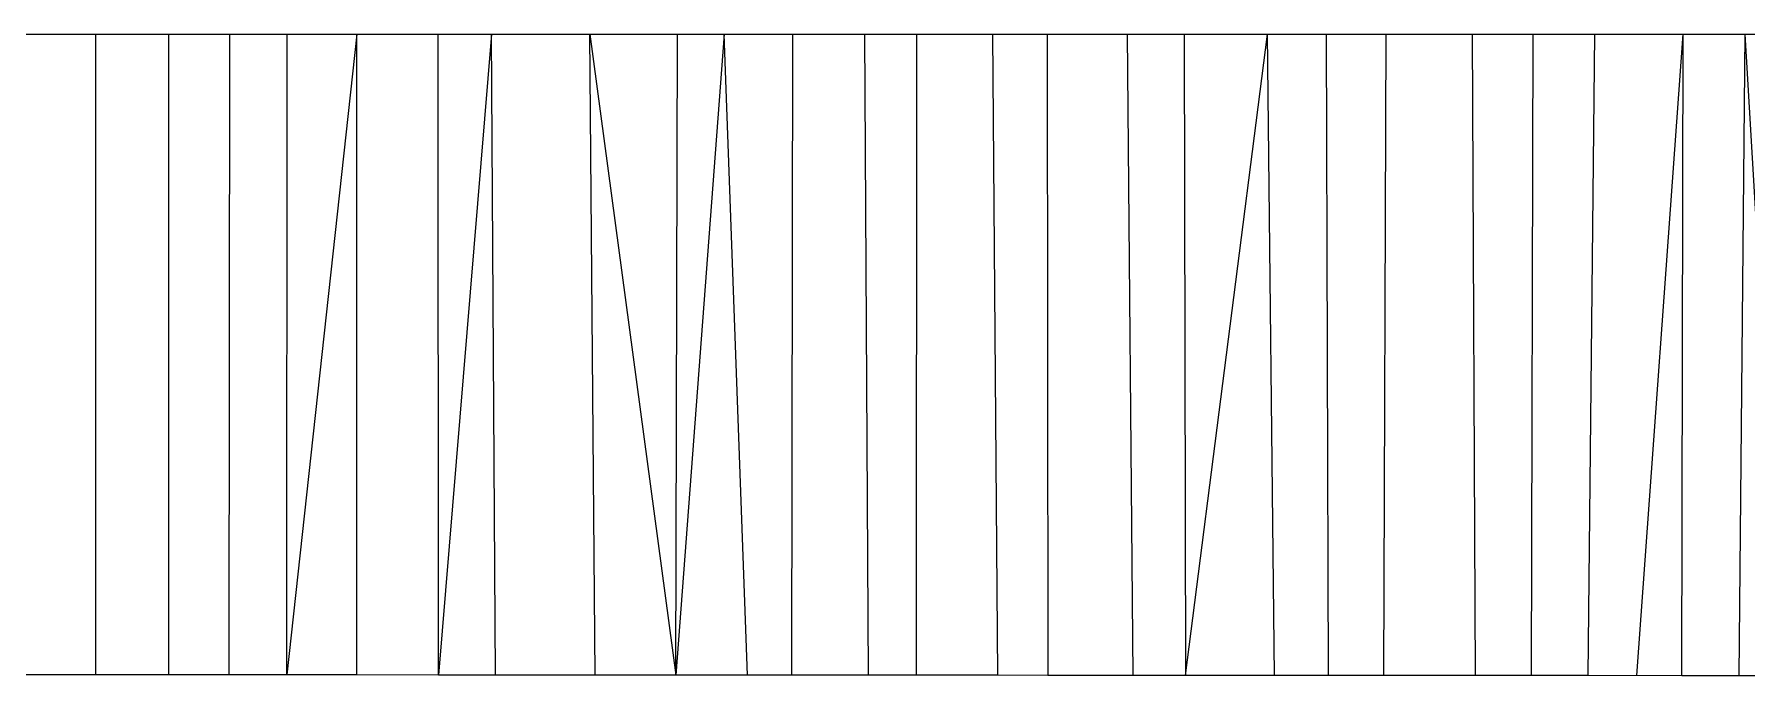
# Model space of a CAD drawing. Header units: inches. Extents: x 12 to 4610, y 7 to 3258.
# Drawn here: x 746.694 to 747.698, y 1693.787 to 1694.163 of the extents above; entities that cross this region are included whole.
import ezdxf

# ---------------------------------------------------------------- set-up
doc = ezdxf.new("R2010")
doc.units = ezdxf.units.IN
doc.header["$MEASUREMENT"] = 0

msp = doc.modelspace()

# ---------------------------------------------------------------- linework, layer by layer
for p, q in [((746.6174, 1694.1627), (746.7301, 1694.1627)), ((746.7301, 1694.1627), (746.7301, 1693.7872)), ((746.7301, 1694.1627), (746.7731, 1694.1627)), ((746.7731, 1693.7872), (746.7731, 1694.1627)), ((746.7731, 1694.1627), (746.8425, 1694.1627)), ((746.8084, 1693.7872), (746.8088, 1694.1627)), ((746.8423, 1693.7872), (746.8425, 1694.1627)), ((746.8833, 1694.1627), (746.8423, 1693.7872)), ((746.8425, 1694.1627), (746.8833, 1694.1627)), ((746.8833, 1693.7872), (746.8833, 1694.1627)), ((746.8833, 1694.1627), (746.931, 1694.1627)), ((746.9313, 1693.7871), (746.931, 1694.1627)), ((746.931, 1694.1627), (746.9622, 1694.1627)), ((746.9622, 1694.1627), (746.9313, 1693.7871)), ((746.9647, 1693.7871), (746.9622, 1694.1627)), ((746.9622, 1694.1627), (747.0199, 1694.1627)), ((747.023, 1693.7871), (747.0199, 1694.1627)), ((747.0199, 1694.1627), (747.0704, 1693.7871)), ((747.0199, 1694.1627), (747.0713, 1694.1627)), ((747.0704, 1693.7871), (747.0713, 1694.1627)), ((747.0987, 1694.1627), (747.0704, 1693.7871)), ((747.0713, 1694.1627), (747.139, 1694.1627)), ((747.1123, 1693.787), (747.0987, 1694.1627)), ((747.1384, 1693.787), (747.139, 1694.1627)), ((747.139, 1694.1627), (747.1812, 1694.1627)), ((747.1834, 1693.787), (747.1812, 1694.1627)), ((747.1812, 1694.1627), (747.2563, 1694.1627)), ((747.2114, 1694.1627), (747.2112, 1693.787)), ((747.2591, 1693.787), (747.2563, 1694.1627)), ((747.2563, 1694.1627), (747.2881, 1694.1627)), ((747.2881, 1694.1627), (747.2884, 1693.7869)), ((747.2881, 1694.1627), (747.3351, 1694.1627)), ((747.3385, 1693.7869), (747.3351, 1694.1627)), ((747.3351, 1694.1627), (747.3685, 1694.1627)), ((747.3685, 1694.1627), (747.3692, 1693.7869)), ((747.3685, 1694.1627), (747.4173, 1694.1627)), ((747.3692, 1693.7869), (747.4173, 1694.1627)), ((747.4213, 1693.7869), (747.4173, 1694.1627)), ((747.4173, 1694.1627), (747.4518, 1694.1627)), ((747.453, 1693.7869), (747.4518, 1694.1627)), ((747.4518, 1694.1627), (747.4867, 1694.1627)), ((747.4867, 1694.1627), (747.4852, 1693.7868)), ((747.4867, 1694.1627), (747.5374, 1694.1627)), ((747.5392, 1693.7868), (747.5374, 1694.1627)), ((747.5374, 1694.1627), (747.5731, 1694.1627)), ((747.5721, 1693.7868), (747.5731, 1694.1627)), ((747.5731, 1694.1627), (747.6091, 1694.1627)), ((747.6091, 1694.1627), (747.6051, 1693.7868)), ((747.6091, 1694.1627), (747.6609, 1694.1627)), ((747.6339, 1693.7868), (747.6609, 1694.1627)), ((747.6603, 1693.7867), (747.6609, 1694.1627)), ((747.6609, 1694.1627), (747.6972, 1694.1627)), ((747.6972, 1694.1627), (747.6937, 1693.7867)), ((747.6972, 1694.1627), (747.7195, 1693.7867)), ((747.6972, 1694.1627), (747.7493, 1694.1627)), ((746.7301, 1693.7872), (746.6174, 1693.7873)), ((746.7731, 1693.7872), (746.7301, 1693.7872)), ((746.8423, 1693.7872), (746.7731, 1693.7872)), ((746.8833, 1693.7872), (746.8423, 1693.7872)), ((746.9313, 1693.7871), (746.8833, 1693.7872)), ((746.9647, 1693.7871), (746.9313, 1693.7871)), ((747.023, 1693.7871), (746.9647, 1693.7871)), ((747.0704, 1693.7871), (747.023, 1693.7871)), ((747.1384, 1693.787), (747.0704, 1693.7871)), ((747.1834, 1693.787), (747.1384, 1693.787)), ((747.2591, 1693.787), (747.1834, 1693.787)), ((747.2884, 1693.7869), (747.2591, 1693.787)), ((747.3385, 1693.7869), (747.2884, 1693.7869)), ((747.3692, 1693.7869), (747.3385, 1693.7869)), ((747.4213, 1693.7869), (747.3692, 1693.7869)), ((747.453, 1693.7869), (747.4213, 1693.7869)), ((747.4852, 1693.7868), (747.453, 1693.7869)), ((747.5392, 1693.7868), (747.4852, 1693.7868)), ((747.5721, 1693.7868), (747.5392, 1693.7868)), ((747.6051, 1693.7868), (747.5721, 1693.7868)), ((747.6603, 1693.7867), (747.6051, 1693.7868)), ((747.6937, 1693.7867), (747.6603, 1693.7867)), ((747.7493, 1693.7867), (747.6937, 1693.7867))]:
    msp.add_line(p, q)

doc.saveas('drawing.dxf')
